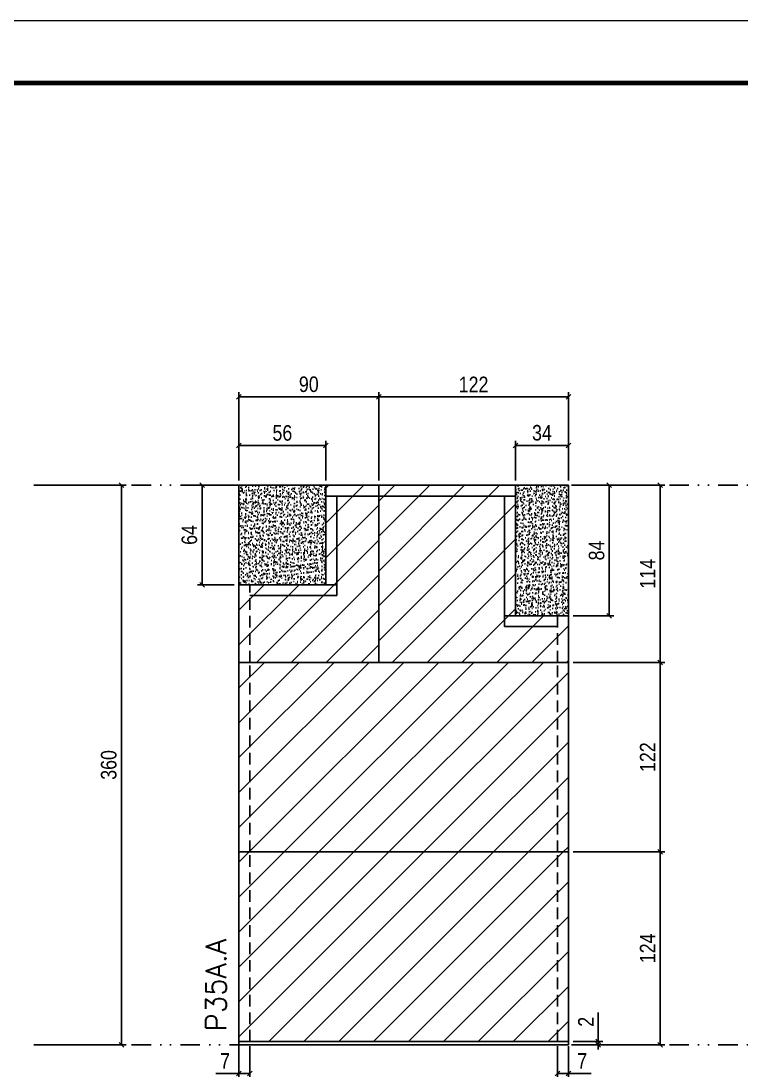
# Model space of a CAD drawing. Extents: x 2949 to 9203, y -16089 to 12527.
# Drawn here: x 3315 to 3778, y -11120 to -10445 of the extents above; entities that cross this region are included whole.
import ezdxf

# ---------------------------------------------------------------- set-up
doc = ezdxf.new("R2010")
doc.units = 0
for name, pattern in [('DASHED', [0.75, 0.5, -0.25]), ('DIVIDE2', [0.625, 0.25, -0.125, 0, -0.125, 0, -0.125]), ('HIDDEN', [0.375, 0.25, -0.125])]:
    doc.linetypes.add(name, pattern=pattern)
for name, color, linetype in [('COTA', 241, 'Continuous'), ('Nível', 160, 'Continuous'), ('Painéis', 200, 'Continuous'), ('Romaneio', 10, 'Continuous'), ('SARR_2.2x7', 40, 'Continuous'), ('Sarrafo de Pressão', 42, 'HIDDEN')]:
    doc.layers.add(name, color=color, linetype=linetype)
for name, color, linetype, lineweight in [('Folhas', 255, 'Continuous', 9), ('Hachura', 251, 'Continuous', 9), ('SARRAFO DE PRESSAO', 251, 'DASHED', 9), ('Texto Seção', 7, 'Continuous', 15)]:
    doc.layers.add(name, color=color, linetype=linetype, lineweight=lineweight)
doc.styles.add('COTA TECNICA', font='techl___.ttf', dxfattribs={"height": 10})
doc.styles.add('COTA TECNICA-50', font='techl___.ttf', dxfattribs={"height": 10})
doc.styles.add('REGUA-120', font='ROMANS.shx', dxfattribs={"height": 15})
doc.dimstyles.new('COTA PAINEL-50', dxfattribs={"dimtxt": 10, "dimasz": 3, "dimexe": 3, "dimexo": 3, "dimgap": 3, "dimtad": 1, "dimdec": 1, "dimzin": 12, "dimdsep": 46, "dimtxsty": 'COTA TECNICA-50', "dimblk1": 'OBLIQUE', "dimblk2": 'OBLIQUE', "dimsah": 1, "dimcen": 0.9, "dimclrd": 4, "dimclre": 4, "dimclrt": 240, "dimadec": 1, "dimazin": 3, "dimtfac": 1, "dimtdec": 1, "dimtmove": 0, "dimatfit": 3, "dimfxl": 1, "dimtolj": 1, "dimtzin": 12, "dimarcsym": 0})
doc.dimstyles.new('PAINEL', dxfattribs={"dimtxt": 10, "dimasz": 3, "dimexe": 3, "dimexo": 3, "dimgap": 3, "dimtad": 1, "dimdec": 1, "dimzin": 12, "dimdsep": 46, "dimtxsty": 'COTA TECNICA', "dimblk1": 'OBLIQUE', "dimblk2": 'OBLIQUE', "dimsah": 1, "dimcen": 0.9, "dimclrd": 4, "dimclre": 4, "dimclrt": 240, "dimadec": 1, "dimazin": 3, "dimtfac": 1, "dimtdec": 1, "dimtmove": 0, "dimatfit": 3, "dimfxl": 1, "dimtolj": 1, "dimtzin": 12, "dimarcsym": 0})
pattern_1 = [(45, (-127670.467, -38793.522), (-11.2253202, 11.2253202), [])]
pattern_2 = [(50, (846.7493, -6301.9194), (5.46554, -0.4781726), [0.5715, -6.2865]), (355, (846.7493, -6301.9194), (-1.0573026, 5.7317054), [0.4572, -5.0292175]), (100.45144, (847.205, -6301.9593), (4.4082374, 5.2535326), [0.4857, -5.3427073]), (46.1842, (846.749, -6300.3954), (8.132371, -1.26127), [0.85725, -9.42975]), (96.63556, (847.427, -6300.5005), (7.122124, 7.422784), [0.728551, -8.014068]), (351.18415, (846.749, -6300.3954), (7.122124, 7.422784), [0.685799, -7.543792]), (21, (847.5113, -6300.7764), (4.5484317, -3.067956), [0.5715, -6.2865]), (326, (847.5113, -6300.7764), (1.854061, 5.525639), [0.4572, -5.0292]), (71.45144, (847.8904, -6301.032), (6.4024926, 2.457683), [0.4857, -5.342698]), (37.5, (846.7493, -6301.9194), (0.0926581, 2.5366512), [0, -4.96824, 0, -5.1054, 0, -5.04825]), (7.5, (846.7493, -6301.9194), (2.0045899, 3.0054172), [0, -2.91084, 0, -4.85394, 0, -1.92405]), (327.5, (845.05, -6301.9194), (4.06771786, -0.1718623), [0, -1.905, 0, -5.9436, 0, -7.8867]), (317.5, (844.288, -6301.9194), (4.4438754, 0.7627947), [0, -2.4765, 0, -3.94716, 0, -5.6007])]

# ---------------------------------------------------------------- blocks, each defined once
blk = doc.blocks.new('9999999999')
at = {"layer": 'Folhas'}
blk.add_lwpolyline([(98138.98, 34190.21), (99623.98, 34190.21), (99623.98, 35240.21), (98138.98, 35240.21)], close=True, dxfattribs=at)
at = {"layer": 'Folhas', "color": 30, "const_width": 3}
blk.add_lwpolyline([(98213.98, 34230.21), (99583.98, 34230.21), (99583.98, 35200.21), (98213.98, 35200.21)], close=True, dxfattribs=at)
blk = doc.blocks.new('_Oblique')
at = {"color": 0, "linetype": 'ByBlock', "lineweight": -2}
blk.add_line((-0.5, -0.5), (0.5, 0.5), dxfattribs=at)
blk = doc.blocks.new('*D2873')
at = {"layer": 'COTA', "color": 4, "linetype": 'ByBlock', "lineweight": -2, "transparency": 16777216}
for p, q in [((3325.9, -10743.48), (3382.33, -10743.48)), ((3379.33, -10743.48), (3379.33, -11103.48)), ((3325.9, -11103.48), (3382.33, -11103.48))]:
    blk.add_line(p, q, dxfattribs=at)
at = {"layer": 'Defpoints', "color": 0, "linetype": 'ByBlock', "transparency": 16777216}
for p in [(3322.9, -10743.48), (3322.9, -11103.48), (3379.33, -11103.48)]:
    blk.add_point(p, dxfattribs=at)
at = {"layer": 'COTA', "color": 4, "linetype": 'ByBlock', "lineweight": -2, "transparency": 16777216, "xscale": 3, "yscale": 3, "zscale": 3}
for p, rotation in [((3379.33, -10743.48), 90), ((3379.33, -11103.48), 270)]:
    blk.add_blockref('_Oblique', p, dxfattribs=dict(at, rotation=rotation))
at = {"layer": 'COTA', "color": 240, "linetype": 'ByBlock', "transparency": 16777216, "insert": (3371.11, -10923.48), "char_height": 10, "attachment_point": 5, "rotation": 90, "style": 'COTA TECNICA'}
blk.add_mtext('\\A1;360', dxfattribs=at)
blk = doc.blocks.new('*D2845')
at = {"layer": 'COTA', "color": 4, "lineweight": -2, "transparency": 16777216}
for p, q in [((3454.77, -11104.48), (3454.77, -11158.66)), ((3666.77, -11104.48), (3666.77, -11158.66)), ((3666.77, -11155.66), (3454.77, -11155.66))]:
    blk.add_line(p, q, dxfattribs=at)
at = {"layer": 'Defpoints', "color": 0, "transparency": 16777216}
for p in [(3454.77, -11101.48), (3666.77, -11101.48), (3454.77, -11155.66)]:
    blk.add_point(p, dxfattribs=at)
at = {"layer": 'COTA', "color": 4, "lineweight": -2, "transparency": 16777216, "xscale": 3, "yscale": 3, "zscale": 3, "rotation": 180}
blk.add_blockref('_Oblique', (3454.77, -11155.66), dxfattribs=at)
at = {"layer": 'COTA', "color": 4, "lineweight": -2, "transparency": 16777216, "xscale": 3, "yscale": 3, "zscale": 3}
blk.add_blockref('_Oblique', (3666.77, -11155.66), dxfattribs=at)
at = {"layer": 'COTA', "color": 240, "transparency": 16777216, "insert": (3560.77, -11147.6), "char_height": 10, "attachment_point": 5, "style": 'COTA TECNICA'}
blk.add_mtext('\\A1;212', dxfattribs=at)
blk = doc.blocks.new('*D2846')
at = {"layer": 'COTA', "color": 4, "lineweight": -2, "transparency": 16777216}
for p, q in [((3454.77, -11106.48), (3454.77, -11124.99)), ((3461.77, -11104.48), (3461.77, -11124.99)), ((3454.77, -11121.99), (3440.04, -11121.99)), ((3461.77, -11121.99), (3454.77, -11121.99))]:
    blk.add_line(p, q, dxfattribs=at)
at = {"layer": 'Defpoints', "color": 0, "transparency": 16777216}
for p in [(3454.77, -11103.48), (3461.77, -11101.48), (3454.77, -11121.99)]:
    blk.add_point(p, dxfattribs=at)
at = {"layer": 'COTA', "color": 4, "lineweight": -2, "transparency": 16777216, "xscale": 3, "yscale": 3, "zscale": 3, "rotation": 180}
blk.add_blockref('_Oblique', (3454.77, -11121.99), dxfattribs=at)
at = {"layer": 'COTA', "color": 4, "lineweight": -2, "transparency": 16777216, "xscale": 3, "yscale": 3, "zscale": 3}
blk.add_blockref('_Oblique', (3461.77, -11121.99), dxfattribs=at)
at = {"layer": 'COTA', "color": 240, "transparency": 16777216, "insert": (3445.9, -11113.92), "char_height": 10, "attachment_point": 5, "style": 'COTA TECNICA-50'}
blk.add_mtext('\\A1;7', dxfattribs=at)
blk = doc.blocks.new('*D2847')
at = {"layer": 'COTA', "color": 4, "lineweight": -2, "transparency": 16777216}
for p, q in [((3659.77, -11104.48), (3659.77, -11124.99)), ((3666.77, -11106.48), (3666.77, -11124.99)), ((3659.77, -11121.99), (3666.77, -11121.99)), ((3666.77, -11121.99), (3681.5, -11121.99))]:
    blk.add_line(p, q, dxfattribs=at)
at = {"layer": 'Defpoints', "color": 0, "transparency": 16777216}
for p in [(3659.77, -11101.48), (3666.77, -11103.48), (3666.77, -11121.99)]:
    blk.add_point(p, dxfattribs=at)
at = {"layer": 'COTA', "color": 4, "lineweight": -2, "transparency": 16777216, "xscale": 3, "yscale": 3, "zscale": 3, "rotation": 180}
blk.add_blockref('_Oblique', (3659.77, -11121.99), dxfattribs=at)
at = {"layer": 'COTA', "color": 4, "lineweight": -2, "transparency": 16777216, "xscale": 3, "yscale": 3, "zscale": 3}
blk.add_blockref('_Oblique', (3666.77, -11121.99), dxfattribs=at)
at = {"layer": 'COTA', "color": 240, "transparency": 16777216, "insert": (3675.63, -11113.92), "char_height": 10, "attachment_point": 5, "style": 'COTA TECNICA-50'}
blk.add_mtext('\\A1;7', dxfattribs=at)
blk = doc.blocks.new('*D2848')
at = {"layer": 'Defpoints', "color": 0, "linetype": 'ByBlock', "transparency": 16777216}
for p in [(3666.77, -10979.48), (3725.82, -10979.48), (3666.77, -11103.48)]:
    blk.add_point(p, dxfattribs=at)
at = {"layer": 'Romaneio', "color": 4, "linetype": 'ByBlock', "lineweight": -2, "transparency": 16777216}
for p, q in [((3669.77, -10979.48), (3728.82, -10979.48)), ((3725.82, -11103.48), (3725.82, -10979.48)), ((3669.77, -11103.48), (3728.82, -11103.48))]:
    blk.add_line(p, q, dxfattribs=at)
at = {"layer": 'Romaneio', "color": 4, "linetype": 'ByBlock', "lineweight": -2, "transparency": 16777216, "xscale": 3, "yscale": 3, "zscale": 3}
for p, rotation in [((3725.82, -10979.48), 90), ((3725.82, -11103.48), 270)]:
    blk.add_blockref('_Oblique', p, dxfattribs=dict(at, rotation=rotation))
at = {"layer": 'Romaneio', "color": 240, "linetype": 'ByBlock', "transparency": 16777216, "insert": (3717.75, -11041.48), "char_height": 10, "attachment_point": 5, "rotation": 90, "style": 'COTA TECNICA'}
blk.add_mtext('\\A1;124', dxfattribs=at)
blk = doc.blocks.new('*D2849')
at = {"layer": 'COTA', "color": 4, "lineweight": -2, "transparency": 16777216}
for p, q in [((3686.03, -11101.48), (3686.03, -11082.68)), ((3669.77, -11101.48), (3689.03, -11101.48)), ((3669.77, -11103.48), (3689.03, -11103.48)), ((3686.03, -11103.48), (3686.03, -11101.48)), ((3686.03, -11103.48), (3686.03, -11106.48))]:
    blk.add_line(p, q, dxfattribs=at)
at = {"layer": 'Defpoints', "color": 0, "transparency": 16777216}
for p in [(3666.77, -11101.48), (3666.77, -11103.48), (3686.03, -11103.48)]:
    blk.add_point(p, dxfattribs=at)
at = {"layer": 'COTA', "color": 4, "lineweight": -2, "transparency": 16777216, "xscale": 3, "yscale": 3, "zscale": 3}
for p, rotation in [((3686.03, -11101.48), 270), ((3686.03, -11103.48), 90)]:
    blk.add_blockref('_Oblique', p, dxfattribs=dict(at, rotation=rotation))
at = {"layer": 'COTA', "color": 240, "transparency": 16777216, "insert": (3678.03, -11088.74), "char_height": 10, "attachment_point": 5, "rotation": 90, "style": 'COTA TECNICA-50'}
blk.add_mtext('\\A1;2', dxfattribs=at)
blk = doc.blocks.new('*D2874')
at = {"layer": 'COTA', "color": 4, "linetype": 'ByBlock', "lineweight": -2, "transparency": 16777216}
for p, q in [((3669.77, -10857.48), (3728.82, -10857.48)), ((3725.82, -10979.48), (3725.82, -10857.48)), ((3669.77, -10979.48), (3728.82, -10979.48))]:
    blk.add_line(p, q, dxfattribs=at)
at = {"layer": 'Defpoints', "color": 0, "linetype": 'ByBlock', "transparency": 16777216}
for p in [(3666.77, -10857.48), (3725.82, -10857.48), (3666.77, -10979.48)]:
    blk.add_point(p, dxfattribs=at)
at = {"layer": 'COTA', "color": 4, "linetype": 'ByBlock', "lineweight": -2, "transparency": 16777216, "xscale": 3, "yscale": 3, "zscale": 3}
for p, rotation in [((3725.82, -10857.48), 90), ((3725.82, -10979.48), 270)]:
    blk.add_blockref('_Oblique', p, dxfattribs=dict(at, rotation=rotation))
at = {"layer": 'COTA', "color": 240, "linetype": 'ByBlock', "transparency": 16777216, "insert": (3717.76, -10918.48), "char_height": 10, "attachment_point": 5, "rotation": 90, "style": 'COTA TECNICA'}
blk.add_mtext('\\A1;122', dxfattribs=at)
blk = doc.blocks.new('*D2889')
at = {"layer": 'COTA', "color": 4, "lineweight": -2, "transparency": 16777216}
for p, q in [((3669.77, -10743.48), (3728.82, -10743.48)), ((3725.82, -10857.48), (3725.82, -10743.48)), ((3669.77, -10857.48), (3728.82, -10857.48))]:
    blk.add_line(p, q, dxfattribs=at)
at = {"layer": 'Defpoints', "color": 0, "transparency": 16777216}
for p in [(3666.77, -10743.48), (3725.82, -10743.48), (3666.77, -10857.48)]:
    blk.add_point(p, dxfattribs=at)
at = {"layer": 'COTA', "color": 4, "lineweight": -2, "transparency": 16777216, "xscale": 3, "yscale": 3, "zscale": 3}
for p, rotation in [((3725.82, -10743.48), 90), ((3725.82, -10857.48), 270)]:
    blk.add_blockref('_Oblique', p, dxfattribs=dict(at, rotation=rotation))
at = {"layer": 'COTA', "color": 240, "transparency": 16777216, "insert": (3717.75, -10800.48), "char_height": 10, "attachment_point": 5, "rotation": 90, "style": 'COTA TECNICA'}
blk.add_mtext('\\A1;114', dxfattribs=at)
blk = doc.blocks.new('*D2890')
at = {"layer": 'COTA', "color": 4, "lineweight": -2, "transparency": 16777216}
for p, q in [((3669.77, -10743.48), (3696.05, -10743.48)), ((3693.05, -10827.48), (3693.05, -10743.48)), ((3669.77, -10827.48), (3696.05, -10827.48))]:
    blk.add_line(p, q, dxfattribs=at)
at = {"layer": 'Defpoints', "color": 0, "transparency": 16777216}
for p in [(3666.77, -10743.48), (3693.05, -10743.48), (3666.77, -10827.48)]:
    blk.add_point(p, dxfattribs=at)
at = {"layer": 'COTA', "color": 4, "lineweight": -2, "transparency": 16777216, "xscale": 3, "yscale": 3, "zscale": 3}
for p, rotation in [((3693.05, -10743.48), 90), ((3693.05, -10827.48), 270)]:
    blk.add_blockref('_Oblique', p, dxfattribs=dict(at, rotation=rotation))
at = {"layer": 'COTA', "color": 240, "transparency": 16777216, "insert": (3684.95, -10785.48), "char_height": 10, "attachment_point": 5, "rotation": 90, "style": 'COTA TECNICA'}
blk.add_mtext('\\A1;84', dxfattribs=at)
blk = doc.blocks.new('*D2891')
at = {"layer": 'COTA', "color": 4, "lineweight": -2, "transparency": 16777216}
for p, q in [((3451.77, -10743.48), (3428.07, -10743.48)), ((3431.07, -10807.48), (3431.07, -10743.48)), ((3451.77, -10807.48), (3428.07, -10807.48))]:
    blk.add_line(p, q, dxfattribs=at)
at = {"layer": 'Defpoints', "color": 0, "transparency": 16777216}
for p in [(3431.07, -10743.48), (3454.77, -10743.48), (3454.77, -10807.48)]:
    blk.add_point(p, dxfattribs=at)
at = {"layer": 'COTA', "color": 4, "lineweight": -2, "transparency": 16777216, "xscale": 3, "yscale": 3, "zscale": 3}
for p, rotation in [((3431.07, -10743.48), 90), ((3431.07, -10807.48), 270)]:
    blk.add_blockref('_Oblique', p, dxfattribs=dict(at, rotation=rotation))
at = {"layer": 'COTA', "color": 240, "transparency": 16777216, "insert": (3422.97, -10775.48), "char_height": 10, "attachment_point": 5, "rotation": 90, "style": 'COTA TECNICA'}
blk.add_mtext('\\A1;64', dxfattribs=at)
blk = doc.blocks.new('*D2892')
at = {"layer": 'COTA', "color": 4, "lineweight": -2, "transparency": 16777216}
for p, q in [((3454.77, -10740.48), (3454.77, -10715)), ((3454.77, -10718), (3510.77, -10718)), ((3510.77, -10740.48), (3510.77, -10715))]:
    blk.add_line(p, q, dxfattribs=at)
at = {"layer": 'Defpoints', "color": 0, "transparency": 16777216}
for p in [(3510.77, -10718), (3454.77, -10743.48), (3510.77, -10743.48)]:
    blk.add_point(p, dxfattribs=at)
at = {"layer": 'COTA', "color": 4, "lineweight": -2, "transparency": 16777216, "xscale": 3, "yscale": 3, "zscale": 3, "rotation": 180}
blk.add_blockref('_Oblique', (3454.77, -10718), dxfattribs=at)
at = {"layer": 'COTA', "color": 4, "lineweight": -2, "transparency": 16777216, "xscale": 3, "yscale": 3, "zscale": 3}
blk.add_blockref('_Oblique', (3510.77, -10718), dxfattribs=at)
at = {"layer": 'COTA', "color": 240, "transparency": 16777216, "insert": (3482.77, -10709.89), "char_height": 10, "attachment_point": 5, "style": 'COTA TECNICA'}
blk.add_mtext('\\A1;56', dxfattribs=at)
blk = doc.blocks.new('*D2893')
at = {"layer": 'COTA', "color": 4, "lineweight": -2, "transparency": 16777216}
for p, q in [((3632.77, -10740.48), (3632.77, -10715)), ((3632.77, -10718), (3666.77, -10718)), ((3666.77, -10740.48), (3666.77, -10715))]:
    blk.add_line(p, q, dxfattribs=at)
at = {"layer": 'Defpoints', "color": 0, "transparency": 16777216}
for p in [(3666.77, -10718), (3632.77, -10743.48), (3666.77, -10743.48)]:
    blk.add_point(p, dxfattribs=at)
at = {"layer": 'COTA', "color": 4, "lineweight": -2, "transparency": 16777216, "xscale": 3, "yscale": 3, "zscale": 3, "rotation": 180}
blk.add_blockref('_Oblique', (3632.77, -10718), dxfattribs=at)
at = {"layer": 'COTA', "color": 4, "lineweight": -2, "transparency": 16777216, "xscale": 3, "yscale": 3, "zscale": 3}
blk.add_blockref('_Oblique', (3666.77, -10718), dxfattribs=at)
at = {"layer": 'COTA', "color": 240, "transparency": 16777216, "insert": (3649.77, -10709.78), "char_height": 10, "attachment_point": 5, "style": 'COTA TECNICA'}
blk.add_mtext('\\A1;34', dxfattribs=at)
blk = doc.blocks.new('*D2901')
at = {"layer": 'COTA', "color": 4, "lineweight": -2, "transparency": 16777216}
for p, q in [((3454.77, -10740.48), (3454.77, -10683.69)), ((3544.77, -10740.48), (3544.77, -10683.69)), ((3454.77, -10686.69), (3544.77, -10686.69))]:
    blk.add_line(p, q, dxfattribs=at)
at = {"layer": 'Defpoints', "color": 0, "transparency": 16777216}
for p in [(3544.77, -10686.69), (3454.77, -10743.48), (3544.77, -10743.48)]:
    blk.add_point(p, dxfattribs=at)
at = {"layer": 'COTA', "color": 4, "lineweight": -2, "transparency": 16777216, "xscale": 3, "yscale": 3, "zscale": 3, "rotation": 180}
blk.add_blockref('_Oblique', (3454.77, -10686.69), dxfattribs=at)
at = {"layer": 'COTA', "color": 4, "lineweight": -2, "transparency": 16777216, "xscale": 3, "yscale": 3, "zscale": 3}
blk.add_blockref('_Oblique', (3544.77, -10686.69), dxfattribs=at)
at = {"layer": 'COTA', "color": 240, "transparency": 16777216, "insert": (3499.77, -10678.56), "char_height": 10, "attachment_point": 5, "style": 'COTA TECNICA'}
blk.add_mtext('\\A1;90', dxfattribs=at)
blk = doc.blocks.new('*D2872')
at = {"layer": 'COTA', "color": 4, "lineweight": -2, "transparency": 16777216}
for p, q in [((3544.77, -10740.48), (3544.77, -10683.69)), ((3666.77, -10740.48), (3666.77, -10683.69)), ((3544.77, -10686.69), (3666.77, -10686.69))]:
    blk.add_line(p, q, dxfattribs=at)
at = {"layer": 'Defpoints', "color": 0, "transparency": 16777216}
for p in [(3666.77, -10686.69), (3544.77, -10743.48), (3666.77, -10743.48)]:
    blk.add_point(p, dxfattribs=at)
at = {"layer": 'COTA', "color": 4, "lineweight": -2, "transparency": 16777216, "xscale": 3, "yscale": 3, "zscale": 3, "rotation": 180}
blk.add_blockref('_Oblique', (3544.77, -10686.69), dxfattribs=at)
at = {"layer": 'COTA', "color": 4, "lineweight": -2, "transparency": 16777216, "xscale": 3, "yscale": 3, "zscale": 3}
blk.add_blockref('_Oblique', (3666.77, -10686.69), dxfattribs=at)
at = {"layer": 'COTA', "color": 240, "transparency": 16777216, "insert": (3605.77, -10678.63), "char_height": 10, "attachment_point": 5, "style": 'COTA TECNICA'}
blk.add_mtext('\\A1;122', dxfattribs=at)

msp = doc.modelspace()

# ---------------------------------------------------------------- hatches: boundary and pattern name
at = {"layer": 'COTA', "linetype": 'ByBlock'}
h = msp.add_hatch(dxfattribs=at)
h.set_pattern_fill('AR-CONC', color=256, scale=0.03)
h.set_pattern_definition(pattern_2)
h.paths.add_polyline_path([(3454.77, -10743.48), (3454.77, -10807.48), (3510.77, -10807.48), (3510.77, -10743.48)])
h = msp.add_hatch(dxfattribs=at)
h.set_pattern_fill('AR-CONC', color=256, scale=0.03)
h.set_pattern_definition(pattern_2)
h.paths.add_polyline_path([(3632.77, -10827.48), (3666.77, -10827.48), (3666.77, -10743.48), (3632.77, -10743.48)])
at = {"layer": 'Hachura'}
h = msp.add_hatch(dxfattribs=at)
h.set_pattern_fill('ANSI31', color=256, scale=5)
h.paths.add_polyline_path([(3544.77, -10857.48), (3544.77, -10743.48), (3510.77, -10743.48), (3510.77, -10807.48), (3454.77, -10807.48), (3454.77, -10857.48)])
h = msp.add_hatch(dxfattribs=at)
h.set_pattern_fill('ANSI31', color=256, scale=5)
h.set_pattern_definition([(45, (0, -20), (-11.22532, 11.22532), [])])
h.paths.add_polyline_path([(3544.77, -10857.48), (3666.77, -10857.48), (3666.77, -10827.48), (3632.77, -10827.48), (3632.77, -10743.48), (3544.77, -10743.48)])
at = {"layer": 'Hachura', "linetype": 'ByBlock'}
h = msp.add_hatch(dxfattribs=at)
h.set_pattern_fill('ANSI31', color=256, scale=5)
h.set_pattern_definition(pattern_1)
h.paths.add_polyline_path([(3666.77, -10979.48), (3666.77, -10857.48), (3454.77, -10857.48), (3454.77, -10979.48)])
h = msp.add_hatch(dxfattribs=at)
h.set_pattern_fill('ANSI31', color=256, scale=5)
h.set_pattern_definition(pattern_1)
h.paths.add_polyline_path([(3666.77, -11101.48), (3666.77, -10979.48), (3454.77, -10979.48), (3454.77, -11101.48)])

# ---------------------------------------------------------------- linework, layer by layer
at = {"layer": 'COTA', "linetype": 'ByBlock'}
for p, q in [((3454.77, -10807.48), (3454.77, -10743.48)), ((3454.77, -10743.48), (3510.77, -10743.48)), ((3632.77, -10743.48), (3666.77, -10743.48)), ((3666.77, -10827.48), (3666.77, -10743.48))]:
    msp.add_line(p, q, dxfattribs=at)
at = {"layer": 'Nível', "color": 4, "linetype": 'DIVIDE2', "ltscale": 50}
for p, q in [((3322.9, -10743.48), (4394.03, -10743.48)), ((3322.9, -11103.48), (4394.03, -11103.48))]:
    msp.add_line(p, q, dxfattribs=at)
at = {"layer": 'Painéis'}
for p, q in [((3510.77, -10807.48), (3510.77, -10743.48)), ((3510.77, -10743.48), (3632.77, -10743.48)), ((3544.77, -10857.48), (3544.77, -10743.48)), ((3632.77, -10827.48), (3632.77, -10743.48)), ((3454.77, -10857.48), (3454.77, -10807.48)), ((3454.77, -10807.48), (3510.77, -10807.48)), ((3632.77, -10827.48), (3666.77, -10827.48)), ((3666.77, -10857.48), (3666.77, -10827.48)), ((3454.77, -11101.48), (3454.77, -10857.48)), ((3454.77, -11104.4), (3454.77, -11101.48))]:
    msp.add_line(p, q, dxfattribs=at)
at = {"layer": 'Painéis', "linetype": 'ByBlock'}
for p, q in [((3666.77, -10857.48), (3454.77, -10857.48)), ((3666.77, -10857.48), (3454.77, -10857.48)), ((3666.77, -10857.48), (3666.77, -11103.48)), ((3666.77, -10979.48), (3454.77, -10979.48)), ((3666.77, -11101.48), (3454.77, -11101.48)), ((3666.77, -11103.48), (3454.77, -11103.48))]:
    msp.add_line(p, q, dxfattribs=at)
at = {"layer": 'SARR_2.2x7'}
for p, q in [((3510.77, -10750.48), (3632.77, -10750.48)), ((3517.77, -10807.48), (3517.77, -10750.48)), ((3625.77, -10827.48), (3625.77, -10750.48)), ((3510.77, -10807.48), (3517.77, -10807.48)), ((3517.77, -10814.48), (3517.77, -10807.48)), ((3461.77, -10814.48), (3517.77, -10814.48)), ((3625.77, -10834.48), (3625.77, -10827.48)), ((3632.77, -10827.48), (3625.77, -10827.48)), ((3625.77, -10834.48), (3659.77, -10834.48))]:
    msp.add_line(p, q, dxfattribs=at)
at = {"layer": 'Sarrafo de Pressão', "ltscale": 30}
for p, q in [((3461.77, -10857.48), (3461.77, -10807.48)), ((3659.77, -10857.48), (3659.77, -10827.48)), ((3461.77, -10979.48), (3461.77, -10857.48)), ((3659.77, -10979.48), (3659.77, -10857.48)), ((3461.77, -11101.48), (3461.77, -10979.48)), ((3659.77, -11101.48), (3659.77, -10979.48))]:
    msp.add_line(p, q, dxfattribs=at)

# ---------------------------------------------------------------- block references
at = {"layer": 'SARRAFO DE PRESSAO', "color": 6, "linetype": 'ByBlock'}
msp.add_blockref('9999999999', (-95189.94, -45684.97), dxfattribs=at)

# ---------------------------------------------------------------- texts
at = {"layer": 'Texto Seção', "style": 'REGUA-120'}
msp.add_text('P35A.A', height=13, rotation=90, dxfattribs=at).set_placement((3446.55, -11094.85))

# ---------------------------------------------------------------- dimensions: what is measured, and where the dimension line sits
at = {"layer": 'COTA'}
for base, p1, p2, dimstyle, picture, middle in [((3544.77, -10686.69), (3454.77, -10743.48), (3544.77, -10743.48), 'PAINEL', '*D2901', (3499.77, -10678.56)), ((3666.77, -10686.69), (3544.77, -10743.48), (3666.77, -10743.48), 'PAINEL', '*D2872', (3605.77, -10678.63)), ((3510.77, -10718), (3454.77, -10743.48), (3510.77, -10743.48), 'PAINEL', '*D2892', (3482.77, -10709.89)), ((3666.77, -10718), (3632.77, -10743.48), (3666.77, -10743.48), 'PAINEL', '*D2893', (3649.77, -10709.78)), ((3666.77, -11121.99), (3659.77, -11101.48), (3666.77, -11103.48), 'COTA PAINEL-50', '*D2847', (3675.63, -11113.92))]:
    dim = msp.add_linear_dim(base=base, p1=p1, p2=p2, dimstyle=dimstyle, dxfattribs=at)
    dim.commit()
    dim.dimension.update_dxf_attribs({"geometry": picture, "text_midpoint": middle})
at = {"layer": 'COTA', "linetype": 'ByBlock'}
for base, p1, p2, picture, middle in [((3379.33, -11103.48), (3322.9, -10743.48), (3322.9, -11103.48), '*D2873', (3371.11, -10923.48)), ((3725.82, -10857.48), (3666.77, -10979.48), (3666.77, -10857.48), '*D2874', (3717.76, -10918.48))]:
    dim = msp.add_linear_dim(base=base, p1=p1, p2=p2, angle=90, dimstyle='PAINEL', dxfattribs=at)
    dim.commit()
    dim.dimension.update_dxf_attribs({"geometry": picture, "text_midpoint": middle})
at = {"layer": 'COTA'}
for base, p1, p2, angle, dimstyle, picture, middle in [((3431.07, -10743.48), (3454.77, -10807.48), (3454.77, -10743.48), 90, 'PAINEL', '*D2891', (3422.97, -10775.48)), ((3725.82, -10743.48), (3666.77, -10857.48), (3666.77, -10743.48), 90, 'PAINEL', '*D2889', (3717.75, -10800.48)), ((3693.05, -10743.48), (3666.77, -10827.48), (3666.77, -10743.48), 90, 'PAINEL', '*D2890', (3684.95, -10785.48)), ((3454.77, -11121.99), (3461.77, -11101.48), (3454.77, -11103.48), 180, 'COTA PAINEL-50', '*D2846', (3445.9, -11113.92))]:
    dim = msp.add_linear_dim(base=base, p1=p1, p2=p2, angle=angle, dimstyle=dimstyle, dxfattribs=at)
    dim.commit()
    dim.dimension.update_dxf_attribs({"geometry": picture, "text_midpoint": middle})
dim = msp.add_linear_dim(base=(3686.03, -11103.48), p1=(3666.77, -11101.48), p2=(3666.77, -11103.48), angle=90, dimstyle='COTA PAINEL-50', dxfattribs=at)
dim.commit()
dim.dimension.update_dxf_attribs({"geometry": '*D2849', "text_midpoint": (3686.03, -11088.74), "dimtype": 160})
dim = msp.add_linear_dim(base=(3454.77, -11155.66), p1=(3666.77, -11101.48), p2=(3454.77, -11101.48), angle=180, dimstyle='PAINEL', override={"dimarcsym": 2}, dxfattribs=at)
dim.commit()
dim.dimension.update_dxf_attribs({"geometry": '*D2845', "text_midpoint": (3560.77, -11147.6)})
at = {"layer": 'Romaneio', "linetype": 'ByBlock'}
dim = msp.add_aligned_dim(p1=(3666.77, -11103.48), p2=(3666.77, -10979.48), distance=-59.05, dimstyle='PAINEL', dxfattribs=at)
dim.commit()
dim.dimension.update_dxf_attribs({"geometry": '*D2848', "text_midpoint": (3717.75, -11041.48)})

doc.saveas('drawing.dxf')
